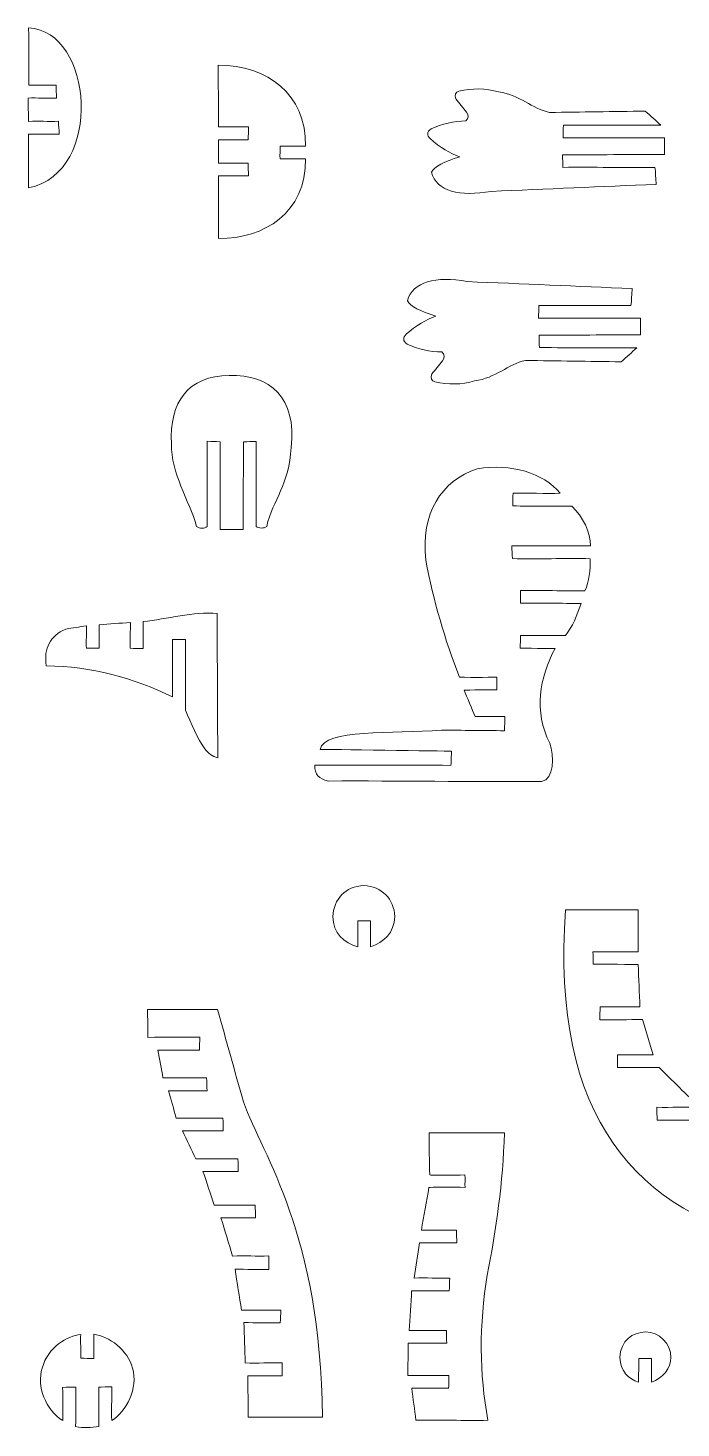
# Model space of a CAD drawing. Header units: millimetres. Extents: x -267 to 130, y -289 to 375.
# Drawn here: x -267.2 to -115.1, y -283.5 to 42.5 of the extents above; entities that cross this region are included whole.
import ezdxf

# ---------------------------------------------------------------- set-up
doc = ezdxf.new("R2010")
doc.units = ezdxf.units.MM
doc.header["$MEASUREMENT"] = 0
doc.layers.add('Camada 1', color=7, linetype='Continuous')

msp = doc.modelspace()

# ---------------------------------------------------------------- linework, layer by layer
at = {"layer": 'Camada 1', "color": 1, "lineweight": 5}
for points, knots in [([(-267.03, 42.52), (-267, 38.2), (-266.98, 33.54), (-266.95, 29.22), (-266.95, 29.22), (-264.85, 29.2), (-261.02, 29.24), (-260.64, 29.23), (-260.64, 29.23), (-260.61, 28.2), (-260.59, 27.22), (-260.56, 26.2), (-260.56, 26.2), (-262.77, 26.14), (-264.98, 26.26), (-267.18, 26.21), (-267.18, 26.21), (-267.13, 24.38), (-267.08, 22.6), (-267.03, 20.77), (-267.03, 20.77), (-264.72, 20.87), (-262.39, 20.7), (-260.09, 20.8), (-260.09, 20.8), (-260.01, 19.57), (-259.98, 19.03), (-259.9, 17.8), (-259.9, 17.8), (-262.31, 17.8), (-264.65, 17.8), (-267.06, 17.8), (-267.06, 17.8), (-267.03, 13.76), (-267.06, 9.31), (-267.03, 5.27), (-267.03, 5.27), (-249.31, 9), (-252.12, 41.93), (-267.03, 42.52)], [0, 0, 0, 0, 0.1, 0.1, 0.1, 0.1, 0.2, 0.2, 0.2, 0.2, 0.3, 0.3, 0.3, 0.3, 0.4, 0.4, 0.4, 0.4, 0.5, 0.5, 0.5, 0.5, 0.6, 0.6, 0.6, 0.6, 0.7, 0.7, 0.7, 0.7, 0.8, 0.8, 0.8, 0.8, 0.9, 0.9, 0.9, 0.9, 1, 1, 1, 1]), ([(-222.77, -6.5), (-212.21, -6.55), (-202.4, -0.56), (-202.51, 12.05), (-202.51, 12.05), (-204.5, 12.05), (-206.5, 12.04), (-208.48, 12.04), (-208.48, 12.04), (-208.52, 13.09), (-208.43, 13.97), (-208.47, 15.02), (-208.47, 15.02), (-208.06, 15), (-202.86, 15.03), (-202.52, 15.02), (-202.52, 15.02), (-202.41, 27.12), (-211.37, 33.81), (-222.88, 33.89), (-222.88, 33.89), (-222.88, 29.01), (-222.79, 24.35), (-222.79, 19.48), (-222.79, 19.48), (-220.46, 19.48), (-218.12, 19.49), (-215.8, 19.49), (-215.8, 19.49), (-215.8, 18.4), (-215.9, 17.55), (-215.9, 16.46), (-215.9, 16.46), (-216.32, 16.46), (-222.62, 16.47), (-222.78, 16.47), (-222.78, 16.47), (-222.78, 14.78), (-222.79, 12.73), (-222.79, 11.05), (-222.79, 11.05), (-222.64, 11.05), (-216.34, 11.06), (-215.9, 11.04), (-215.9, 11.04), (-215.87, 9.8), (-215.85, 9.29), (-215.81, 8.06), (-215.81, 8.06), (-215.98, 8.05), (-222.65, 8.07), (-222.82, 8.06), (-222.82, 8.06), (-222.82, 3.56), (-222.77, -2), (-222.77, -6.5)], [0, 0, 0, 0, 0.071429, 0.071429, 0.071429, 0.071429, 0.142857, 0.142857, 0.142857, 0.142857, 0.214286, 0.214286, 0.214286, 0.214286, 0.285714, 0.285714, 0.285714, 0.285714, 0.357143, 0.357143, 0.357143, 0.357143, 0.428571, 0.428571, 0.428571, 0.428571, 0.5, 0.5, 0.5, 0.5, 0.571429, 0.571429, 0.571429, 0.571429, 0.642857, 0.642857, 0.642857, 0.642857, 0.714286, 0.714286, 0.714286, 0.714286, 0.785714, 0.785714, 0.785714, 0.785714, 0.857143, 0.857143, 0.857143, 0.857143, 0.928571, 0.928571, 0.928571, 0.928571, 1, 1, 1, 1]), ([(-173.2, 8.94), (-172.01, 4.5), (-166.61, 3.16), (-159.29, 4.48), (-159.29, 4.48), (-146.47, 5.02), (-133.65, 5.57), (-120.84, 6.11), (-120.84, 6.11), (-120.98, 7.16), (-121, 9.01), (-121.14, 10.06), (-121.14, 10.06), (-128.24, 9.95), (-135.5, 10.17), (-142.59, 10.06), (-142.59, 10.06), (-142.63, 11.25), (-142.64, 11.81), (-142.67, 13.01), (-142.67, 13.01), (-134.74, 13.01), (-126.85, 13.03), (-118.92, 13.03), (-118.92, 13.03), (-118.96, 13.53), (-118.94, 16.74), (-118.96, 16.92), (-118.96, 16.92), (-126.7, 16.85), (-134.8, 17.01), (-142.55, 16.93), (-142.55, 16.93), (-142.51, 18.06), (-142.51, 18.75), (-142.48, 19.87), (-142.48, 19.87), (-134.91, 19.87), (-127.32, 19.89), (-119.75, 19.89), (-119.75, 19.89), (-120.98, 21.01), (-122.21, 22.04), (-123.44, 23.17), (-123.44, 23.17), (-130.87, 23.06), (-138.29, 22.95), (-145.71, 22.84), (-145.71, 22.84), (-149.74, 23.74), (-152.67, 26.92), (-157.55, 27.62), (-157.55, 27.62), (-160.63, 28.5), (-163.71, 28.52), (-166.79, 27.84), (-166.79, 27.84), (-167.6, 27.59), (-167.85, 26.98), (-167.55, 25.99), (-167.55, 25.99), (-166.71, 24.98), (-165.88, 23.96), (-165.05, 22.95), (-165.05, 22.95), (-164.47, 22.16), (-164.58, 21.48), (-165.16, 20.88), (-165.16, 20.88), (-168.02, 20.87), (-170.72, 20.18), (-173.3, 19.04), (-173.3, 19.04), (-174.39, 18.28), (-174.23, 17.52), (-173.52, 16.76), (-173.52, 16.76), (-171.18, 14.67), (-168.85, 13.36), (-166.57, 12.52), (-166.57, 12.52), (-170.21, 11.41), (-172.61, 10.23), (-173.2, 8.94)], [0, 0, 0, 0, 0.047619, 0.047619, 0.047619, 0.047619, 0.095238, 0.095238, 0.095238, 0.095238, 0.142857, 0.142857, 0.142857, 0.142857, 0.190476, 0.190476, 0.190476, 0.190476, 0.238095, 0.238095, 0.238095, 0.238095, 0.285714, 0.285714, 0.285714, 0.285714, 0.333333, 0.333333, 0.333333, 0.333333, 0.380952, 0.380952, 0.380952, 0.380952, 0.428571, 0.428571, 0.428571, 0.428571, 0.47619, 0.47619, 0.47619, 0.47619, 0.52381, 0.52381, 0.52381, 0.52381, 0.571429, 0.571429, 0.571429, 0.571429, 0.619048, 0.619048, 0.619048, 0.619048, 0.666667, 0.666667, 0.666667, 0.666667, 0.714286, 0.714286, 0.714286, 0.714286, 0.761905, 0.761905, 0.761905, 0.761905, 0.809524, 0.809524, 0.809524, 0.809524, 0.857143, 0.857143, 0.857143, 0.857143, 0.904762, 0.904762, 0.904762, 0.904762, 0.952381, 0.952381, 0.952381, 0.952381, 1, 1, 1, 1]), ([(-178.79, -20.99), (-177.59, -16.55), (-172.2, -15.21), (-164.88, -16.53), (-164.88, -16.53), (-152.06, -17.07), (-139.24, -17.62), (-126.43, -18.16), (-126.43, -18.16), (-126.57, -19.21), (-126.59, -21.06), (-126.73, -22.11), (-126.73, -22.11), (-133.83, -22), (-141.09, -22.22), (-148.18, -22.11), (-148.18, -22.11), (-148.22, -23.3), (-148.22, -23.86), (-148.26, -25.06), (-148.26, -25.06), (-140.33, -25.06), (-132.44, -25.08), (-124.51, -25.08), (-124.51, -25.08), (-124.55, -25.58), (-124.53, -28.79), (-124.55, -28.97), (-124.55, -28.97), (-132.29, -28.9), (-140.39, -29.06), (-148.14, -28.98), (-148.14, -28.98), (-148.1, -30.11), (-148.1, -30.8), (-148.07, -31.92), (-148.07, -31.92), (-140.5, -31.92), (-132.91, -31.94), (-125.34, -31.94), (-125.34, -31.94), (-126.57, -33.06), (-127.8, -34.09), (-129.03, -35.22), (-129.03, -35.22), (-136.46, -35.11), (-143.88, -35), (-151.3, -34.89), (-151.3, -34.89), (-155.33, -35.79), (-158.26, -38.98), (-163.14, -39.67), (-163.14, -39.67), (-166.22, -40.55), (-169.3, -40.57), (-172.38, -39.89), (-172.38, -39.89), (-173.19, -39.64), (-173.44, -39.03), (-173.14, -38.04), (-173.14, -38.04), (-172.3, -37.03), (-171.47, -36.01), (-170.64, -35), (-170.64, -35), (-170.06, -34.21), (-170.17, -33.53), (-170.75, -32.93), (-170.75, -32.93), (-173.61, -32.92), (-176.31, -32.23), (-178.89, -31.09), (-178.89, -31.09), (-179.98, -30.33), (-179.82, -29.57), (-179.11, -28.81), (-179.11, -28.81), (-176.77, -26.72), (-174.44, -25.41), (-172.16, -24.57), (-172.16, -24.57), (-175.8, -23.46), (-178.2, -22.28), (-178.79, -20.99)], [0, 0, 0, 0, 0.047619, 0.047619, 0.047619, 0.047619, 0.095238, 0.095238, 0.095238, 0.095238, 0.142857, 0.142857, 0.142857, 0.142857, 0.190476, 0.190476, 0.190476, 0.190476, 0.238095, 0.238095, 0.238095, 0.238095, 0.285714, 0.285714, 0.285714, 0.285714, 0.333333, 0.333333, 0.333333, 0.333333, 0.380952, 0.380952, 0.380952, 0.380952, 0.428571, 0.428571, 0.428571, 0.428571, 0.47619, 0.47619, 0.47619, 0.47619, 0.52381, 0.52381, 0.52381, 0.52381, 0.571429, 0.571429, 0.571429, 0.571429, 0.619048, 0.619048, 0.619048, 0.619048, 0.666667, 0.666667, 0.666667, 0.666667, 0.714286, 0.714286, 0.714286, 0.714286, 0.761905, 0.761905, 0.761905, 0.761905, 0.809524, 0.809524, 0.809524, 0.809524, 0.857143, 0.857143, 0.857143, 0.857143, 0.904762, 0.904762, 0.904762, 0.904762, 0.952381, 0.952381, 0.952381, 0.952381, 1, 1, 1, 1]), ([(-220.32, -38.39), (-210.83, -38.1), (-204.49, -43.65), (-205.92, -55.14), (-205.92, -55.14), (-206.3, -63.88), (-210.11, -67.27), (-211.58, -73.54), (-211.58, -73.54), (-212.36, -74.08), (-213.34, -74.05), (-214.06, -73.54), (-214.06, -73.54), (-214.06, -66.96), (-214.04, -60.37), (-214.04, -53.78), (-214.04, -53.78), (-215.14, -53.78), (-215.92, -53.83), (-217.02, -53.83), (-217.02, -53.83), (-217, -60.64), (-217.06, -67.47), (-217.04, -74.28), (-217.04, -74.28), (-218.67, -74.3), (-220.82, -74.23), (-222.45, -74.25), (-222.45, -74.25), (-222.35, -67.44), (-222.52, -60.63), (-222.43, -53.82), (-222.43, -53.82), (-223.79, -53.78), (-224.11, -53.77), (-225.48, -53.73), (-225.48, -53.73), (-225.42, -60.28), (-225.52, -66.99), (-225.47, -73.54), (-225.47, -73.54), (-226.03, -74.05), (-227.22, -74.12), (-227.9, -73.54), (-227.9, -73.54), (-229.67, -67.32), (-233.9, -61.26), (-233.76, -54.31), (-233.76, -54.31), (-234.34, -44.62), (-229.83, -38.46), (-220.32, -38.39)], [0, 0, 0, 0, 0.076923, 0.076923, 0.076923, 0.076923, 0.153846, 0.153846, 0.153846, 0.153846, 0.230769, 0.230769, 0.230769, 0.230769, 0.307692, 0.307692, 0.307692, 0.307692, 0.384615, 0.384615, 0.384615, 0.384615, 0.461538, 0.461538, 0.461538, 0.461538, 0.538462, 0.538462, 0.538462, 0.538462, 0.615385, 0.615385, 0.615385, 0.615385, 0.692308, 0.692308, 0.692308, 0.692308, 0.769231, 0.769231, 0.769231, 0.769231, 0.846154, 0.846154, 0.846154, 0.846154, 0.923077, 0.923077, 0.923077, 0.923077, 1, 1, 1, 1]), ([(-162.52, -60.11), (-154.61, -58.92), (-147.16, -61), (-143.25, -65.84), (-143.25, -65.84), (-146.19, -65.94), (-151.26, -65.69), (-154.21, -65.79), (-154.21, -65.79), (-154.26, -66.9), (-154.23, -67.69), (-154.28, -68.79), (-154.28, -68.79), (-149.65, -68.79), (-145.13, -68.84), (-140.5, -68.84), (-140.5, -68.84), (-137.95, -71.28), (-136.13, -74.99), (-136.13, -78.07), (-136.13, -78.07), (-141.97, -78.12), (-148.66, -78.02), (-154.49, -78.07), (-154.49, -78.07), (-154.44, -79.17), (-154.4, -79.94), (-154.35, -81.05), (-154.35, -81.05), (-148.3, -81.1), (-142.25, -81.01), (-136.2, -81.06), (-136.2, -81.06), (-136.24, -83.65), (-136.44, -86.43), (-137.47, -88.52), (-137.47, -88.52), (-142.41, -88.62), (-147.54, -88.37), (-152.48, -88.47), (-152.48, -88.47), (-152.48, -89.52), (-152.43, -90.37), (-152.43, -91.42), (-152.43, -91.42), (-147.91, -91.48), (-142.82, -91.43), (-138.3, -91.48), (-138.3, -91.48), (-139.31, -94.25), (-140.37, -96.93), (-142, -98.97), (-142, -98.97), (-142.29, -98.96), (-152.3, -98.94), (-152.45, -98.94), (-152.45, -98.94), (-152.5, -100.05), (-152.5, -100.82), (-152.56, -101.92), (-152.56, -101.92), (-152.09, -101.92), (-144.96, -101.95), (-144.42, -101.96), (-144.42, -101.96), (-148.02, -108.76), (-149.41, -116.65), (-145.65, -123.98), (-145.65, -123.98), (-144.57, -126.98), (-144.6, -132.51), (-147.54, -132.97), (-147.54, -132.97), (-164.1, -133.02), (-180.66, -132.77), (-197.22, -132.83), (-197.22, -132.83), (-199.48, -132.35), (-200.39, -131.29), (-200.37, -129.14), (-200.37, -129.14), (-189.81, -129.19), (-179.24, -129.13), (-168.67, -129.18), (-168.67, -129.18), (-168.62, -128.08), (-168.57, -126.98), (-168.52, -125.87), (-168.52, -125.87), (-170.1, -125.87), (-198.21, -125.46), (-199.15, -125.46), (-199.15, -125.46), (-198.22, -120.6), (-182.31, -121.93), (-170.88, -120.98), (-170.88, -120.98), (-165.99, -121.03), (-161.09, -121.06), (-156.2, -121.12), (-156.2, -121.12), (-156.15, -119.8), (-156.14, -119.13), (-156.09, -117.81), (-156.09, -117.81), (-158.51, -117.86), (-160.64, -117.74), (-163.06, -117.8), (-163.06, -117.8), (-163.69, -116.17), (-164.95, -113.27), (-165.58, -111.64), (-165.58, -111.64), (-165.28, -111.64), (-158.21, -111.63), (-157.95, -111.63), (-157.95, -111.63), (-157.95, -110.53), (-157.95, -109.76), (-157.95, -108.66), (-157.95, -108.66), (-158.11, -108.65), (-163.8, -108.76), (-166.7, -108.65), (-166.7, -108.65), (-170.11, -99.86), (-172.72, -90.9), (-174.51, -81.4), (-174.51, -81.4), (-175.7, -70.51), (-171.01, -62.99), (-162.52, -60.11)], [0, 0, 0, 0, 0.030303, 0.030303, 0.030303, 0.030303, 0.060606, 0.060606, 0.060606, 0.060606, 0.090909, 0.090909, 0.090909, 0.090909, 0.121212, 0.121212, 0.121212, 0.121212, 0.151515, 0.151515, 0.151515, 0.151515, 0.181818, 0.181818, 0.181818, 0.181818, 0.212121, 0.212121, 0.212121, 0.212121, 0.242424, 0.242424, 0.242424, 0.242424, 0.272727, 0.272727, 0.272727, 0.272727, 0.30303, 0.30303, 0.30303, 0.30303, 0.333333, 0.333333, 0.333333, 0.333333, 0.363636, 0.363636, 0.363636, 0.363636, 0.393939, 0.393939, 0.393939, 0.393939, 0.424242, 0.424242, 0.424242, 0.424242, 0.454545, 0.454545, 0.454545, 0.454545, 0.484848, 0.484848, 0.484848, 0.484848, 0.515152, 0.515152, 0.515152, 0.515152, 0.545455, 0.545455, 0.545455, 0.545455, 0.575758, 0.575758, 0.575758, 0.575758, 0.606061, 0.606061, 0.606061, 0.606061, 0.636364, 0.636364, 0.636364, 0.636364, 0.666667, 0.666667, 0.666667, 0.666667, 0.69697, 0.69697, 0.69697, 0.69697, 0.727273, 0.727273, 0.727273, 0.727273, 0.757576, 0.757576, 0.757576, 0.757576, 0.787879, 0.787879, 0.787879, 0.787879, 0.818182, 0.818182, 0.818182, 0.818182, 0.848485, 0.848485, 0.848485, 0.848485, 0.878788, 0.878788, 0.878788, 0.878788, 0.909091, 0.909091, 0.909091, 0.909091, 0.939394, 0.939394, 0.939394, 0.939394, 0.969697, 0.969697, 0.969697, 0.969697, 1, 1, 1, 1]), ([(-222.98, -127.44), (-224.23, -127.15), (-225.2, -126.38), (-226, -125.33), (-226, -125.33), (-227.78, -123.02), (-229.13, -119.34), (-230.51, -116.35), (-230.51, -116.35), (-230.51, -110.93), (-230.49, -105.28), (-230.49, -99.86), (-230.49, -99.86), (-231.44, -99.83), (-232.55, -99.91), (-233.5, -99.89), (-233.5, -99.89), (-233.52, -100.68), (-233.49, -111.79), (-233.49, -113.22), (-233.49, -113.22), (-242.64, -108.83), (-252.3, -106.12), (-262.92, -106.01), (-262.92, -106.01), (-263.55, -101.92), (-262.04, -99.06), (-258.38, -97.45), (-258.38, -97.45), (-256.76, -97.19), (-255.2, -96.94), (-253.59, -96.69), (-253.59, -96.69), (-253.54, -98.44), (-253.64, -100.17), (-253.59, -101.92), (-253.59, -101.92), (-252.59, -101.92), (-251.61, -101.92), (-250.61, -101.92), (-250.61, -101.92), (-250.59, -100.23), (-250.63, -98.13), (-250.6, -96.43), (-250.6, -96.43), (-248.19, -96.25), (-245.75, -96.1), (-243.34, -95.92), (-243.34, -95.92), (-243.34, -97.82), (-243.36, -100.02), (-243.36, -101.93), (-243.36, -101.93), (-242.25, -101.93), (-241.48, -102), (-240.38, -102), (-240.38, -102), (-240.41, -99.89), (-240.34, -97.78), (-240.37, -95.68), (-240.37, -95.68), (-234.85, -95.18), (-228.59, -93.28), (-223.13, -93.83), (-223.13, -93.83), (-223.08, -105.03), (-223.03, -116.24), (-222.98, -127.44)], [0, 0, 0, 0, 0.058824, 0.058824, 0.058824, 0.058824, 0.117647, 0.117647, 0.117647, 0.117647, 0.176471, 0.176471, 0.176471, 0.176471, 0.235294, 0.235294, 0.235294, 0.235294, 0.294118, 0.294118, 0.294118, 0.294118, 0.352941, 0.352941, 0.352941, 0.352941, 0.411765, 0.411765, 0.411765, 0.411765, 0.470588, 0.470588, 0.470588, 0.470588, 0.529412, 0.529412, 0.529412, 0.529412, 0.588235, 0.588235, 0.588235, 0.588235, 0.647059, 0.647059, 0.647059, 0.647059, 0.705882, 0.705882, 0.705882, 0.705882, 0.764706, 0.764706, 0.764706, 0.764706, 0.823529, 0.823529, 0.823529, 0.823529, 0.882353, 0.882353, 0.882353, 0.882353, 0.941176, 0.941176, 0.941176, 0.941176, 1, 1, 1, 1]), ([(-188.96, -157.19), (-193.26, -157.33), (-196.04, -160.42), (-196.17, -164.41), (-196.17, -164.41), (-196.07, -168.26), (-193.57, -170.54), (-190.37, -171.44), (-190.37, -171.44), (-190.4, -169.43), (-190.35, -167.41), (-190.38, -165.4), (-190.38, -165.4), (-189.21, -165.39), (-188.56, -165.38), (-187.39, -165.37), (-187.39, -165.37), (-187.39, -167.38), (-187.41, -169.4), (-187.4, -171.41), (-187.4, -171.41), (-184.3, -170.46), (-181.89, -168.16), (-181.74, -164.41), (-181.74, -164.41), (-181.85, -160.35), (-184.85, -157.3), (-188.96, -157.19)], [0, 0, 0, 0, 0.142857, 0.142857, 0.142857, 0.142857, 0.285714, 0.285714, 0.285714, 0.285714, 0.428571, 0.428571, 0.428571, 0.428571, 0.571429, 0.571429, 0.571429, 0.571429, 0.714286, 0.714286, 0.714286, 0.714286, 0.857143, 0.857143, 0.857143, 0.857143, 1, 1, 1, 1]), ([(-141.96, -162.81), (-136.32, -162.76), (-130.68, -162.86), (-125.04, -162.81), (-125.04, -162.81), (-125.04, -166.07), (-125.04, -169.33), (-125.04, -172.59), (-125.04, -172.59), (-128.56, -172.56), (-132.07, -172.62), (-135.59, -172.59), (-135.59, -172.59), (-135.55, -173.68), (-135.58, -174.38), (-135.55, -175.46), (-135.55, -175.46), (-135.28, -175.47), (-128.53, -175.51), (-125.07, -175.57), (-125.07, -175.57), (-124.91, -178.73), (-124.81, -182.27), (-124.64, -185.43), (-124.64, -185.43), (-127.73, -185.43), (-130.82, -185.43), (-133.91, -185.43), (-133.91, -185.43), (-133.95, -186.52), (-133.97, -187.32), (-134, -188.41), (-134, -188.41), (-130.65, -188.41), (-127.39, -188.4), (-124.04, -188.4), (-124.04, -188.4), (-123.25, -191.03), (-122.38, -193.96), (-121.59, -196.6), (-121.59, -196.6), (-124.35, -196.6), (-127.11, -196.6), (-129.87, -196.6), (-129.87, -196.6), (-129.87, -197.85), (-129.87, -198.32), (-129.87, -199.57), (-129.87, -199.57), (-126.42, -199.54), (-123.66, -199.6), (-120.2, -199.56), (-120.2, -199.56), (-117.27, -202.42), (-113.65, -205.96), (-110.72, -208.81), (-110.72, -208.81), (-114.06, -208.78), (-117.39, -208.84), (-120.73, -208.81), (-120.73, -208.81), (-120.7, -209.89), (-120.68, -210.71), (-120.64, -211.79), (-120.64, -211.79), (-101.79, -211.79), (-82.93, -211.79), (-64.07, -211.79), (-64.07, -211.79), (-64.04, -214.22), (-64, -216.82), (-63.96, -219.24), (-63.96, -219.24), (-74.44, -219.2), (-84.91, -219.3), (-95.39, -219.26), (-95.39, -219.26), (-95.39, -220.39), (-95.39, -221.1), (-95.39, -222.24), (-95.39, -222.24), (-84.74, -222.28), (-74.16, -222.18), (-63.51, -222.22), (-63.51, -222.22), (-63.18, -224.58), (-62.79, -227.36), (-62.45, -229.72), (-62.45, -229.72), (-68.55, -229.72), (-74.65, -229.72), (-80.75, -229.72), (-80.75, -229.72), (-80.79, -230.79), (-80.82, -231.63), (-80.85, -232.7), (-80.85, -232.7), (-74.47, -232.73), (-68.18, -232.67), (-61.79, -232.7), (-61.79, -232.7), (-61.2, -234.82), (-60.52, -237.26), (-59.93, -239.39), (-59.93, -239.39), (-63.98, -239.39), (-68.04, -239.41), (-72.09, -239.41), (-72.09, -239.41), (-72.07, -240.49), (-72.04, -241.31), (-72.02, -242.39), (-72.02, -242.39), (-67.59, -242.39), (-63.2, -242.38), (-58.77, -242.38), (-58.77, -242.38), (-56.6, -248.42), (-55.58, -255.14), (-55.42, -261.91), (-55.42, -261.91), (-55.87, -263.39), (-56.89, -264.01), (-58.57, -263.57), (-58.57, -263.57), (-60.84, -262.93), (-63.03, -261.83), (-65.15, -260.42), (-65.15, -260.42), (-69.32, -256.69), (-73.49, -252.95), (-77.66, -249.21), (-77.66, -249.21), (-82.6, -244.64), (-87.44, -241.98), (-92.2, -240.78), (-92.2, -240.78), (-125.47, -233.42), (-145.5, -211.19), (-141.96, -162.81)], [0, 0, 0, 0, 0.028571, 0.028571, 0.028571, 0.028571, 0.057143, 0.057143, 0.057143, 0.057143, 0.085714, 0.085714, 0.085714, 0.085714, 0.114286, 0.114286, 0.114286, 0.114286, 0.142857, 0.142857, 0.142857, 0.142857, 0.171429, 0.171429, 0.171429, 0.171429, 0.2, 0.2, 0.2, 0.2, 0.228571, 0.228571, 0.228571, 0.228571, 0.257143, 0.257143, 0.257143, 0.257143, 0.285714, 0.285714, 0.285714, 0.285714, 0.314286, 0.314286, 0.314286, 0.314286, 0.342857, 0.342857, 0.342857, 0.342857, 0.371429, 0.371429, 0.371429, 0.371429, 0.4, 0.4, 0.4, 0.4, 0.428571, 0.428571, 0.428571, 0.428571, 0.457143, 0.457143, 0.457143, 0.457143, 0.485714, 0.485714, 0.485714, 0.485714, 0.514286, 0.514286, 0.514286, 0.514286, 0.542857, 0.542857, 0.542857, 0.542857, 0.571429, 0.571429, 0.571429, 0.571429, 0.6, 0.6, 0.6, 0.6, 0.628571, 0.628571, 0.628571, 0.628571, 0.657143, 0.657143, 0.657143, 0.657143, 0.685714, 0.685714, 0.685714, 0.685714, 0.714286, 0.714286, 0.714286, 0.714286, 0.742857, 0.742857, 0.742857, 0.742857, 0.771429, 0.771429, 0.771429, 0.771429, 0.8, 0.8, 0.8, 0.8, 0.828571, 0.828571, 0.828571, 0.828571, 0.857143, 0.857143, 0.857143, 0.857143, 0.885714, 0.885714, 0.885714, 0.885714, 0.914286, 0.914286, 0.914286, 0.914286, 0.942857, 0.942857, 0.942857, 0.942857, 0.971429, 0.971429, 0.971429, 0.971429, 1, 1, 1, 1]), ([(-217.02, -207.52), (-219.03, -200.33), (-221.01, -193.23), (-223.02, -186.04), (-223.02, -186.04), (-228.45, -186.07), (-233.9, -186.03), (-239.33, -186.07), (-239.33, -186.07), (-239.3, -187.99), (-239.29, -190.59), (-239.26, -192.52), (-239.26, -192.52), (-235.23, -192.5), (-231.2, -192.52), (-227.18, -192.51), (-227.18, -192.51), (-227.19, -193.73), (-227.2, -194.29), (-227.22, -195.51), (-227.22, -195.51), (-230.46, -195.49), (-233.68, -195.54), (-236.92, -195.52), (-236.92, -195.52), (-236.54, -197.56), (-236.11, -199.93), (-235.74, -201.97), (-235.74, -201.97), (-232.34, -201.99), (-228.98, -201.95), (-225.59, -201.97), (-225.59, -201.97), (-225.54, -203.05), (-225.53, -203.89), (-225.48, -204.98), (-225.48, -204.98), (-225.59, -204.97), (-231.42, -205.01), (-234.43, -204.97), (-234.43, -204.97), (-233.82, -207.15), (-233.27, -209.15), (-232.66, -211.33), (-232.66, -211.33), (-229.08, -211.3), (-225.35, -211.37), (-221.77, -211.33), (-221.77, -211.33), (-221.7, -212.4), (-221.79, -213.24), (-221.72, -214.31), (-221.72, -214.31), (-224.86, -214.35), (-228.08, -214.28), (-231.22, -214.31), (-231.22, -214.31), (-230.19, -216.47), (-229.13, -218.65), (-228.1, -220.81), (-228.1, -220.81), (-224.84, -220.75), (-221.52, -220.85), (-218.27, -220.8), (-218.27, -220.8), (-218.26, -221.9), (-218.24, -222.65), (-218.23, -223.75), (-218.23, -223.75), (-220.91, -223.78), (-223.74, -223.73), (-226.42, -223.76), (-226.42, -223.76), (-225.6, -226.16), (-224.61, -229.19), (-223.78, -231.59), (-223.78, -231.59), (-220.6, -231.56), (-217.43, -231.62), (-214.24, -231.59), (-214.24, -231.59), (-214.23, -232.67), (-214.22, -233.44), (-214.2, -234.52), (-214.2, -234.52), (-216.88, -234.52), (-219.57, -234.52), (-222.25, -234.52), (-222.25, -234.52), (-221.34, -237.35), (-220.42, -240.61), (-219.51, -243.44), (-219.51, -243.44), (-216.7, -243.41), (-213.9, -243.46), (-211.09, -243.43), (-211.09, -243.43), (-211.09, -244.66), (-211.09, -245.35), (-211.09, -246.57), (-211.09, -246.57), (-213.71, -246.56), (-216.34, -246.54), (-218.96, -246.53), (-218.96, -246.53), (-218.47, -249.51), (-217.94, -253.06), (-217.46, -256.05), (-217.46, -256.05), (-214.38, -256.02), (-211.37, -256.06), (-208.29, -256.03), (-208.29, -256.03), (-208.34, -257.24), (-208.37, -257.82), (-208.42, -259.03), (-208.42, -259.03), (-211.25, -259), (-214.08, -258.97), (-216.91, -258.95), (-216.91, -258.95), (-216.78, -261.99), (-216.68, -265.3), (-216.56, -268.34), (-216.56, -268.34), (-213.7, -268.41), (-210.82, -268.28), (-207.97, -268.35), (-207.97, -268.35), (-207.97, -269.41), (-207.97, -270.28), (-207.97, -271.34), (-207.97, -271.34), (-210.65, -271.36), (-213.33, -271.29), (-216.01, -271.31), (-216.01, -271.31), (-215.96, -274.45), (-215.91, -277.79), (-215.86, -280.93), (-215.86, -280.93), (-210.1, -280.98), (-204.34, -280.93), (-198.58, -280.98), (-198.58, -280.98), (-199.1, -237.83), (-212.32, -220.46), (-217.02, -207.52)], [0, 0, 0, 0, 0.027027, 0.027027, 0.027027, 0.027027, 0.054054, 0.054054, 0.054054, 0.054054, 0.081081, 0.081081, 0.081081, 0.081081, 0.108108, 0.108108, 0.108108, 0.108108, 0.135135, 0.135135, 0.135135, 0.135135, 0.162162, 0.162162, 0.162162, 0.162162, 0.189189, 0.189189, 0.189189, 0.189189, 0.216216, 0.216216, 0.216216, 0.216216, 0.243243, 0.243243, 0.243243, 0.243243, 0.27027, 0.27027, 0.27027, 0.27027, 0.297297, 0.297297, 0.297297, 0.297297, 0.324324, 0.324324, 0.324324, 0.324324, 0.351351, 0.351351, 0.351351, 0.351351, 0.378378, 0.378378, 0.378378, 0.378378, 0.405405, 0.405405, 0.405405, 0.405405, 0.432432, 0.432432, 0.432432, 0.432432, 0.459459, 0.459459, 0.459459, 0.459459, 0.486486, 0.486486, 0.486486, 0.486486, 0.513514, 0.513514, 0.513514, 0.513514, 0.540541, 0.540541, 0.540541, 0.540541, 0.567568, 0.567568, 0.567568, 0.567568, 0.594595, 0.594595, 0.594595, 0.594595, 0.621622, 0.621622, 0.621622, 0.621622, 0.648649, 0.648649, 0.648649, 0.648649, 0.675676, 0.675676, 0.675676, 0.675676, 0.702703, 0.702703, 0.702703, 0.702703, 0.72973, 0.72973, 0.72973, 0.72973, 0.756757, 0.756757, 0.756757, 0.756757, 0.783784, 0.783784, 0.783784, 0.783784, 0.810811, 0.810811, 0.810811, 0.810811, 0.837838, 0.837838, 0.837838, 0.837838, 0.864865, 0.864865, 0.864865, 0.864865, 0.891892, 0.891892, 0.891892, 0.891892, 0.918919, 0.918919, 0.918919, 0.918919, 0.945946, 0.945946, 0.945946, 0.945946, 0.972973, 0.972973, 0.972973, 0.972973, 1, 1, 1, 1]), ([(-160.2, -247.87), (-158.11, -237.27), (-156.56, -226.37), (-156.2, -214.78), (-156.2, -214.78), (-162.06, -214.78), (-167.92, -214.78), (-173.77, -214.78), (-173.77, -214.78), (-173.72, -217.96), (-173.68, -221.4), (-173.62, -224.57), (-173.62, -224.57), (-173.49, -224.57), (-168.07, -224.67), (-165.4, -224.56), (-165.4, -224.56), (-165.32, -225.72), (-165.45, -226.31), (-165.37, -227.47), (-165.37, -227.47), (-168.15, -227.31), (-173.59, -227.46), (-173.78, -227.45), (-173.78, -227.45), (-174.34, -230.69), (-174.99, -234.17), (-175.56, -237.4), (-175.56, -237.4), (-175.28, -237.4), (-170.04, -237.43), (-167.37, -237.41), (-167.37, -237.41), (-167.35, -238.62), (-167.32, -239.16), (-167.3, -240.38), (-167.3, -240.38), (-170.18, -240.29), (-175.78, -240.39), (-176.01, -240.39), (-176.01, -240.39), (-176.44, -243.29), (-176.79, -245.65), (-177.22, -248.56), (-177.22, -248.56), (-174.45, -248.53), (-171.7, -248.6), (-168.93, -248.57), (-168.93, -248.57), (-168.98, -249.62), (-169.02, -250.49), (-169.08, -251.54), (-169.08, -251.54), (-169.21, -251.54), (-174.91, -251.54), (-177.82, -251.54), (-177.82, -251.54), (-177.98, -254.24), (-178.23, -258.09), (-178.39, -260.78), (-178.39, -260.78), (-178.04, -260.79), (-170.25, -260.78), (-169.72, -260.79), (-169.72, -260.79), (-169.69, -262), (-169.68, -262.55), (-169.66, -263.77), (-169.66, -263.77), (-169.84, -263.76), (-178.28, -263.77), (-178.62, -263.76), (-178.62, -263.76), (-178.65, -266.08), (-178.68, -268.92), (-178.71, -271.23), (-178.71, -271.23), (-177.93, -271.21), (-169.71, -271.25), (-169.12, -271.24), (-169.12, -271.24), (-169.13, -271.44), (-169.19, -273.98), (-169.2, -274.2), (-169.2, -274.2), (-169.56, -274.19), (-177.62, -274.2), (-177.8, -274.2), (-177.8, -274.2), (-177.47, -276.68), (-177.14, -279.22), (-176.82, -281.7), (-176.82, -281.7), (-171.24, -281.64), (-165.62, -281.75), (-160.04, -281.7), (-160.04, -281.7), (-162.08, -270.91), (-162.12, -259.39), (-160.2, -247.87)], [0, 0, 0, 0, 0.04, 0.04, 0.04, 0.04, 0.08, 0.08, 0.08, 0.08, 0.12, 0.12, 0.12, 0.12, 0.16, 0.16, 0.16, 0.16, 0.2, 0.2, 0.2, 0.2, 0.24, 0.24, 0.24, 0.24, 0.28, 0.28, 0.28, 0.28, 0.32, 0.32, 0.32, 0.32, 0.36, 0.36, 0.36, 0.36, 0.4, 0.4, 0.4, 0.4, 0.44, 0.44, 0.44, 0.44, 0.48, 0.48, 0.48, 0.48, 0.52, 0.52, 0.52, 0.52, 0.56, 0.56, 0.56, 0.56, 0.6, 0.6, 0.6, 0.6, 0.64, 0.64, 0.64, 0.64, 0.68, 0.68, 0.68, 0.68, 0.72, 0.72, 0.72, 0.72, 0.76, 0.76, 0.76, 0.76, 0.8, 0.8, 0.8, 0.8, 0.84, 0.84, 0.84, 0.84, 0.88, 0.88, 0.88, 0.88, 0.92, 0.92, 0.92, 0.92, 0.96, 0.96, 0.96, 0.96, 1, 1, 1, 1]), ([(-242.85, -269.56), (-241.46, -274.22), (-244.25, -279.75), (-247.69, -281.74), (-247.69, -281.74), (-247.72, -279.54), (-247.67, -274.02), (-247.67, -273.9), (-247.67, -273.9), (-247.86, -273.89), (-250.5, -273.95), (-250.65, -273.95), (-250.65, -273.95), (-250.65, -274.1), (-250.73, -280), (-250.65, -283.12), (-250.65, -283.12), (-252.4, -283.46), (-254.33, -283.49), (-256.08, -283.16), (-256.08, -283.16), (-256.05, -279.95), (-256.09, -277.15), (-256.06, -273.94), (-256.06, -273.94), (-257.19, -273.94), (-257.97, -274.02), (-259.11, -274.02), (-259.11, -274.02), (-259.05, -276.47), (-259.14, -279.32), (-259.09, -281.77), (-259.09, -281.77), (-263.05, -279.3), (-265.25, -273.67), (-263.87, -269.58), (-263.87, -269.58), (-262.59, -264.52), (-257.94, -262.09), (-254.91, -261.68), (-254.91, -261.68), (-254.97, -263.33), (-254.83, -265.6), (-254.89, -267.24), (-254.89, -267.24), (-253.7, -267.27), (-253.04, -267.28), (-251.85, -267.31), (-251.85, -267.31), (-251.88, -265.59), (-251.84, -263.37), (-251.87, -261.65), (-251.87, -261.65), (-248.34, -262.08), (-243.84, -265.35), (-242.85, -269.56)], [0, 0, 0, 0, 0.071429, 0.071429, 0.071429, 0.071429, 0.142857, 0.142857, 0.142857, 0.142857, 0.214286, 0.214286, 0.214286, 0.214286, 0.285714, 0.285714, 0.285714, 0.285714, 0.357143, 0.357143, 0.357143, 0.357143, 0.428571, 0.428571, 0.428571, 0.428571, 0.5, 0.5, 0.5, 0.5, 0.571429, 0.571429, 0.571429, 0.571429, 0.642857, 0.642857, 0.642857, 0.642857, 0.714286, 0.714286, 0.714286, 0.714286, 0.785714, 0.785714, 0.785714, 0.785714, 0.857143, 0.857143, 0.857143, 0.857143, 0.928571, 0.928571, 0.928571, 0.928571, 1, 1, 1, 1]), ([(-129.34, -267.08), (-129.13, -270.35), (-127.38, -272.04), (-124.94, -272.83), (-124.94, -272.83), (-124.99, -271.01), (-124.87, -269.17), (-124.92, -267.34), (-124.92, -267.34), (-123.77, -267.32), (-123.09, -267.31), (-121.94, -267.29), (-121.94, -267.29), (-121.92, -269.12), (-121.99, -270.99), (-121.96, -272.81), (-121.96, -272.81), (-119.35, -272), (-117.44, -269.49), (-117.42, -267.08), (-117.42, -267.08), (-117.41, -263.8), (-120.21, -261.05), (-123.38, -261.12), (-123.38, -261.12), (-126.31, -261.2), (-129.15, -263.08), (-129.34, -267.08)], [0, 0, 0, 0, 0.142857, 0.142857, 0.142857, 0.142857, 0.285714, 0.285714, 0.285714, 0.285714, 0.428571, 0.428571, 0.428571, 0.428571, 0.571429, 0.571429, 0.571429, 0.571429, 0.714286, 0.714286, 0.714286, 0.714286, 0.857143, 0.857143, 0.857143, 0.857143, 1, 1, 1, 1])]:
    msp.add_open_spline(points, degree=3, knots=knots, dxfattribs=at)

doc.saveas('drawing.dxf')
